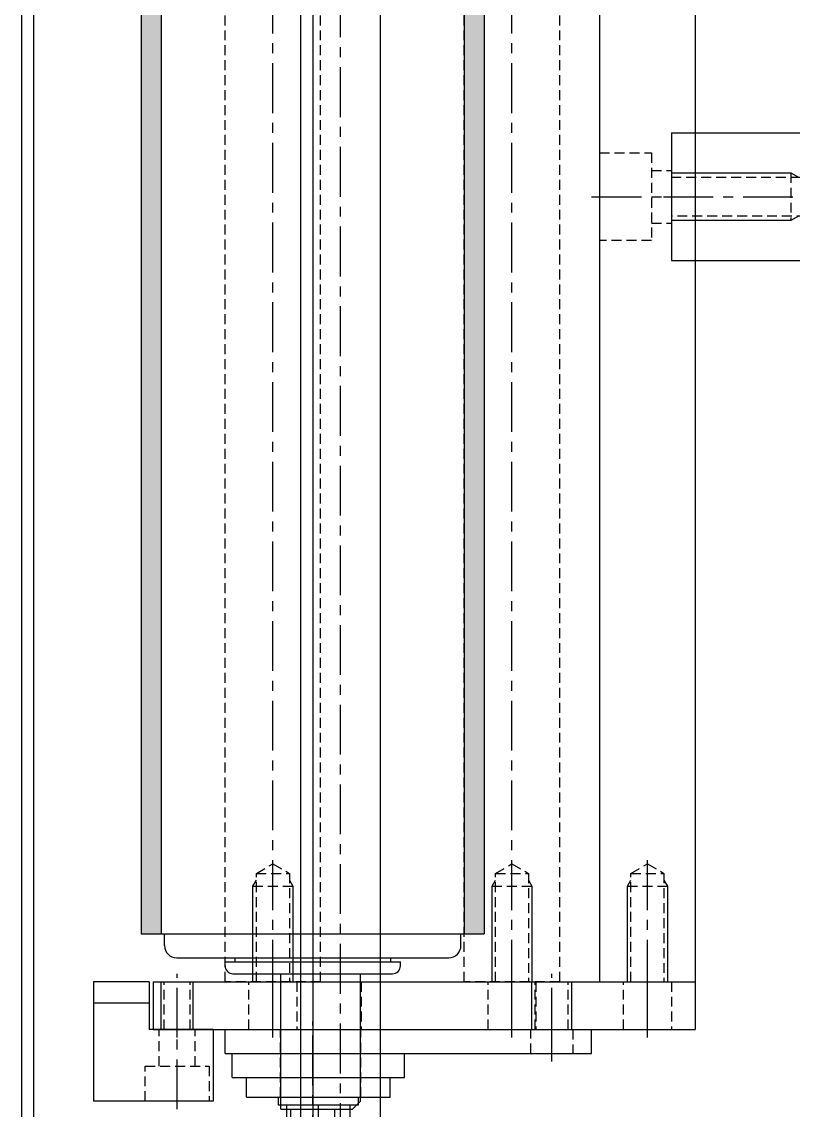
# Model space of a CAD drawing. Header units: inches. Extents: x 0 to 77285, y -118 to 40065.
# Drawn here: x 47426.9 to 47523.7, y 16495.9 to 16632.5 of the extents above; entities that cross this region are included whole.
import ezdxf

# ---------------------------------------------------------------- set-up
doc = ezdxf.new("R2010")
doc.units = ezdxf.units.IN
doc.header["$LTSCALE"] = 5
doc.header["$MEASUREMENT"] = 0
doc.linetypes.add('CENTER', pattern=[2, 1.25, -0.25, 0.25, -0.25])
doc.linetypes.add('HIDDEN', pattern=[0.375, 0.25, -0.125])
for name, color, linetype in [('11', 1, 'CENTER'), ('22', 2, 'HIDDEN'), ('44', 4, 'Continuous'), ('55', 5, 'Continuous'), ('77', 40, 'HIDDEN'), ('B', 123, 'Continuous'), ('G', 231, 'Continuous'), ('T', 3, 'Continuous')]:
    doc.layers.add(name, color=color, linetype=linetype)

# ---------------------------------------------------------------- blocks, each defined once
blk = doc.blocks.new('A$C431c3e12')
for p, q in [((7, -5255), (7, 1375, 0)), ((40.5, -5255), (40.5, 1375, 0)), ((50.5, -5255), (50.5, 1375, 0))]:
    blk.add_line(p, q)
at = {"layer": '11'}
blk.add_line((45.5, -5255), (45.5, 1375, 0), dxfattribs=at)
at = {"layer": 'B'}
blk.add_line((5.5, -5255), (5.5, 1375, 0), dxfattribs=at)
blk = doc.blocks.new('A$Cd39330c3E')
for p, q in [((-3, 11), (0, 11)), ((-3, 11), (-3, -35)), ((0, 11), (0, -35)), ((-6, 10.1), (-6, -11.5)), ((-6, 10.1), (-3, 10.1)), ((-8.5, 8.3), (-8.5, -9.7)), ((-8.5, 8.3), (-6, 8.3)), ((-9.5, -5.7), (-9.5, 4.3)), ((-9.5, 4.3), (-8.5, 4.3)), ((-8.5, 4.3), (-8.5, -5.7)), ((-9.5, 3.3), (-13.5, 3.3)), ((-13.5, 3.3), (-13.5, -4.7)), ((-9.5, -4.7), (-9.5, 3.3)), ((-15.57, 1.8), (-16, 1.37)), ((-16, 1.37), (-16, -2.77)), ((-13.5, 1.8), (-15.57, 1.8)), ((-15.57, 1.8), (-15.57, -3.2)), ((-9.5, -0.7), (-13.14, -0.7)), ((-16, -2.77), (-15.57, -3.2)), ((-15.57, -3.2), (-13.5, -3.2)), ((-13.5, -4.7), (-9.5, -4.7)), ((-8.5, -5.7), (-9.5, -5.7)), ((-8.5, -9.7), (-6, -9.7)), ((-6, -11.5), (-3, -11.5)), ((-3, -35), (0, -35))]:
    blk.add_line(p, q)
for centre in [(-7.72, 1.3), (-7.72, -2.7)]:
    blk.add_arc(centre, 5.78, 159.7438, 200.2562)
at = {"layer": '11'}
for p, q in [((-17, 0), (1, 0)), ((-4, -30), (1, -30))]:
    blk.add_line(p, q, dxfattribs=at)
at = {"layer": '22'}
for p, q in [((-8.5, 4.05), (0, 4.05)), ((-8.5, -6.05), (0, -6.05)), ((-3, -27.35), (0, -27.35)), ((0, -32.65), (-3, -32.65))]:
    blk.add_line(p, q, dxfattribs=at)
at = {"layer": 'T'}
for p, q in [((-13.5, 1.37), (-16, 1.37)), ((-13.5, -2.77), (-16, -2.77))]:
    blk.add_line(p, q, dxfattribs=at)
blk = doc.blocks.new('A$Ce961e380')
h = blk.add_hatch(color=256)
h.dxf.hatch_style = 1
h.paths.add_polyline_path([(177.5, 0), (-177.5, 0), (-177.5, -2.5), (177.5, -2.5)])
h.paths.add_polyline_path([(177.5, -40.5), (-177.5, -40.5), (-177.5, -43), (177.5, -43)])
for p, q in [((177.5, 0), (-177.5, 0)), ((-177.5, 0), (-177.5, -43)), ((177.5, -2.5), (-177.5, -2.5)), ((-178.96, -2.9), (-177.5, -2.9)), ((-180.5, -4.44), (-180.5, -38.56)), ((-181.5, -10.5), (-181, -10.5)), ((-181, -10.5), (-181, -32.5)), ((-182.5, -11.5), (-182.5, -31.5)), ((-180.5, -11.75), (-181, -11.75)), ((-199.5, -17.5), (-182.5, -17.5)), ((-199.5, -17.5), (-199.5, -26.5)), ((-204.63, -18.75), (-199.5, -18.75)), ((-199.5, -24.25), (-205.21, -24.25)), ((-199.5, -26.5), (-198.5, -27.5)), ((-198.5, -27.5), (-182.5, -27.5)), ((-180.5, -31.25), (-181, -31.25)), ((-181.5, -32.5), (-181, -32.5)), ((-178.96, -40.1), (-177.5, -40.1)), ((177.5, -40.5), (-177.5, -40.5)), ((177.5, -43), (-177.5, -43))]:
    blk.add_line(p, q)
for centre, radius, start, end in [((-178.96, -4.44), 1.54, 90, 180), ((-181.5, -11.5), 1, 90, 180), ((-181.5, -31.5), 1, 180, 270), ((-178.96, -38.56), 1.54, 180, 270)]:
    blk.add_arc(centre, radius, start, end)
at = {"layer": '11'}
blk.add_line((200.5, -21.5), (-200.5, -21.5), dxfattribs=at)
blk = doc.blocks.new('A$C413fe28c')
for p, q in [((0, 71, 0), (0, 3, 0)), ((6, 71), (0, 71)), ((6, 71, 0), (6, 3, 0)), ((6, 3, 0), (0, 3, 0))]:
    blk.add_line(p, q)
at = {"layer": '11'}
for p, q in [((-1, 68), (7, 68)), ((-1, 56, 0), (7, 56, 0)), ((7, 51, 0), (-1, 51, 0)), ((-1, 26, 0), (7, 26, 0)), ((-1, 21, 0), (7, 21, 0)), ((-1, 9, 0), (7, 9, 0))]:
    blk.add_line(p, q, dxfattribs=at)
at = {"layer": '22'}
for p, q in [((0, 69.62), (6, 69.62)), ((0, 66.38), (6, 66.38)), ((0, 59, 0), (6, 59, 0)), ((6, 53, 0), (0, 53, 0)), ((0, 29, 0), (6, 29, 0)), ((0, 23.07, 0), (6, 23.07, 0)), ((6, 23, 0), (0, 23, 0)), ((0, 18.93, 0), (6, 18.93, 0)), ((0, 12, 0), (6, 12, 0)), ((6, 6, 0), (0, 6, 0))]:
    blk.add_line(p, q, dxfattribs=at)
at = {"layer": '77'}
blk.add_line((6, 44.9, 0), (0, 44.9, 0), dxfattribs=at)
at = {"layer": 'T'}
for p, q in [((0, 70), (6, 70)), ((0, 66), (6, 66)), ((0, 23.5, 0), (6, 23.5, 0)), ((0, 18.5, 0), (6, 18.5, 0))]:
    blk.add_line(p, q, dxfattribs=at)
blk = doc.blocks.new('A$C00f3e74d')
for p, q in [((6, 10.5), (-9, 10.5)), ((-9, -4.5, 0), (-9, 10.5, 0)), ((3.36, 10.5), (3.36, 3.5)), ((6, 3.5, 0), (6, 10.5, 0)), ((6, 3.5), (0, 3.5)), ((0, -4.5), (0, 3.5)), ((0, -4.5), (-9, -4.5))]:
    blk.add_line(p, q)
at = {"layer": '11'}
blk.add_line((-10, 0), (2, 0), dxfattribs=at)
at = {"layer": '22'}
for p, q in [((-9, 4), (-4.6, 4)), ((-4.6, 4), (-4.6, -4)), ((-4.6, 2.25), (0, 2.25)), ((-4.6, -2.25), (0, -2.25)), ((-4.6, -4), (-9, -4))]:
    blk.add_line(p, q, dxfattribs=at)
blk = doc.blocks.new('A$C57a92363')
for p, q in [((367, 0, 2129.45), (0, 0, 2129.45)), ((0, 0, 2129.45), (0, -12, 2129.45)), ((367, -12, 2129.45), (0, -12, 2129.45))]:
    blk.add_line(p, q)
at = {"layer": '11'}
for p, q in [((98.5, 1, 2129.45), (98.5, -13, 2129.45)), ((-1, -6, 2129.45), (15.79, -6, 2129.45))]:
    blk.add_line(p, q, dxfattribs=at)
at = {"layer": '22'}
for p, q in [((93, -6.5, 2129.45), (93, 0, 2129.45)), ((104, 0, 2129.45), (104, -6.5, 2129.45)), ((0, -3.93, 2129.45), (13.6, -3.93, 2129.45)), ((12, -3.5, 2129.45), (12, -8.5, 2129.45)), ((13.6, -3.93, 2129.45), (14.79, -6, 2129.45)), ((13.6, -3.93, 2129.45), (13.6, -8.07, 2129.45)), ((14.79, -6, 2129.45), (13.6, -8.07, 2129.45)), ((104, -6.5, 2129.45), (93, -6.5, 2129.45)), ((95.2, -6.5, 2129.45), (95.2, -9, 2129.45)), ((101.8, -6.5, 2129.45), (101.8, -9, 2129.45)), ((13.6, -8.07, 2129.45), (0, -8.07, 2129.45)), ((106.5, -9, 2129.45), (90.5, -9, 2129.45)), ((90.5, -9, 2129.45), (90.5, -12, 2129.45)), ((106.5, -9, 2129.45), (106.5, -12, 2129.45))]:
    blk.add_line(p, q, dxfattribs=at)
at = {"layer": 'T'}
for p, q in [((0, -3.5, 2129.45), (12, -3.5, 2129.45)), ((12, -3.5, 2129.45), (12.75, -3.93, 2129.45)), ((12.75, -8.07, 2129.45), (12, -8.5, 2129.45)), ((12, -8.5, 2129.45), (0, -8.5, 2129.45))]:
    blk.add_line(p, q, dxfattribs=at)
blk = doc.blocks.new('A$C638f0059')
h = blk.add_hatch(color=256)
h.dxf.hatch_style = 1
h.paths.add_polyline_path([(290, -40.5), (0, -40.5), (0, -43), (290, -43)])
h.paths.add_polyline_path([(177.5, 0), (0, 0), (0, -2.5), (177.5, -2.5)])
h.paths.add_polyline_path([(290, 0), (177.5, 0), (177.5, -2.5), (290, -2.5)])
for p, q in [((0, 0), (0, -43)), ((290, 0), (0, 0)), ((290, -2.5), (0, -2.5)), ((-1.46, -2.9), (0, -2.9)), ((-3, -4.44), (-3, -38.56)), ((-4, -10.5), (-3.5, -10.5)), ((-3.5, -10.5), (-3.5, -32.5)), ((-5, -11.5), (-5, -31.5)), ((-3, -11.75), (-3.5, -11.75)), ((-22, -17.5), (-5, -17.5)), ((-22, -17.5), (-22, -26.5)), ((-27.13, -18.75), (-22, -18.75)), ((-22, -24.25), (-27.71, -24.25)), ((-22, -26.5), (-21, -27.5)), ((-21, -27.5), (-5, -27.5)), ((-3, -31.25), (-3.5, -31.25)), ((-4, -32.5), (-3.5, -32.5)), ((-1.46, -40.1), (0, -40.1)), ((290, -40.5), (0, -40.5)), ((290, -43), (0, -43))]:
    blk.add_line(p, q)
for centre, radius, start, end in [((-1.46, -4.44), 1.54, 90, 180), ((-4, -11.5), 1, 90, 180), ((-4, -31.5), 1, 180, 270), ((-1.46, -38.56), 1.54, 180, 270)]:
    blk.add_arc(centre, radius, start, end)
at = {"layer": '11'}
blk.add_line((313, -21.5), (-23, -21.5), dxfattribs=at)
blk = doc.blocks.new('A$Cb8b4a96a')
for p, q in [((0, -6), (0, 6)), ((0, 6), (367, 6)), ((0, -6), (367, -6))]:
    blk.add_line(p, q)
at = {"layer": '11'}
blk.add_line((-1, 0), (368, 0), dxfattribs=at)
at = {"layer": '22'}
for p, q in [((0, 2.07), (13.6, 2.07)), ((12, 2.5), (12, -2.5)), ((13.6, 2.07), (14.79, 0)), ((13.6, 2.07), (13.6, -2.07)), ((14.79, 0), (13.6, -2.07)), ((13.6, -2.07), (0, -2.07))]:
    blk.add_line(p, q, dxfattribs=at)
at = {"layer": 'T'}
for p, q in [((0, 2.5), (12, 2.5)), ((12, 2.5), (12.75, 2.07)), ((12, -2.5), (0, -2.5)), ((12.75, -2.07), (12, -2.5))]:
    blk.add_line(p, q, dxfattribs=at)
blk = doc.blocks.new('A$C873b79c8')
for p, q in [((0, -6), (0, 6)), ((0, 6), (302, 6, 0)), ((0, -6), (302, -6, 0))]:
    blk.add_line(p, q)
at = {"layer": '11'}
blk.add_line((-1, 0), (303, 0, 0), dxfattribs=at)
at = {"layer": '22'}
for p, q in [((0, 2.07), (13.6, 2.07)), ((12, 2.5), (12, -2.5)), ((13.6, 2.07), (14.79, 0)), ((13.6, 2.07), (13.6, -2.07)), ((14.79, 0), (13.6, -2.07)), ((13.6, -2.07), (0, -2.07))]:
    blk.add_line(p, q, dxfattribs=at)
at = {"layer": 'T'}
for p, q in [((0, 2.5), (12, 2.5)), ((12, 2.5), (12.75, 2.07)), ((12, -2.5), (0, -2.5)), ((12.75, -2.07), (12, -2.5))]:
    blk.add_line(p, q, dxfattribs=at)
blk = doc.blocks.new('A$Cec0c863b')
for p, q in [((8, 0), (-8, 0)), ((-8, 0), (-8, -130)), ((8, 0), (8, -130))]:
    blk.add_line(p, q)
at = {"layer": '11'}
blk.add_line((0, 1), (0, -131), dxfattribs=at)
at = {"layer": '22'}
for p, q in [((-2.46, -17), (-2.46, 0)), ((2.46, 0), (2.46, -17)), ((3, -15), (-3, -15))]:
    blk.add_line(p, q, dxfattribs=at)
at = {"layer": 'T'}
for p, q in [((-3, -15), (-3, 0)), ((3, 0), (3, -15)), ((-2.46, -15.94), (-3, -15)), ((3, -15), (2.46, -15.94))]:
    blk.add_line(p, q, dxfattribs=at)
blk = doc.blocks.new('A$C5cd82ed8')
for name, p in [('A$C413fe28c', (0, 0, 0)), ('A$C57a92363', (6, 15)), ('A$Cec0c863b', (104.5, 6, 2129.45))]:
    blk.add_blockref(name, p)
at = {"layer": '22'}
for p in [(6, 56, 0), (6, 26, 0)]:
    blk.add_blockref('A$Cb8b4a96a', p, dxfattribs=at)
at = {"layer": '44'}
blk.add_blockref('A$Cd39330c3E', (0, 51), dxfattribs=at)
at = {"layer": '55'}
for name, p in [('A$Ce961e380', (189.5, 72.5)), ('A$C638f0059', (12, 72.5))]:
    blk.add_blockref(name, p, dxfattribs=at)
at = {"layer": '77'}
for p in [(6, 56, 0), (6, 26, 0)]:
    blk.add_blockref('A$C873b79c8', p, dxfattribs=at)
at = {"layer": 'G'}
blk.add_blockref('A$C00f3e74d', (0, 68), dxfattribs=at)
blk = doc.blocks.new('A$C3e1dc9d3')
blk.add_blockref('A$C5cd82ed8', (-189.5, 12.5, -2129.45))

msp = doc.modelspace()

# ---------------------------------------------------------------- block references
msp.add_blockref('A$C431c3e12', (47421.41034076, 21325.55047629))
at = {"rotation": 90}
msp.add_blockref('A$C3e1dc9d3', (47526.91034076, 16695.55047629, 0.00000001), dxfattribs=at)

doc.saveas('drawing.dxf')
